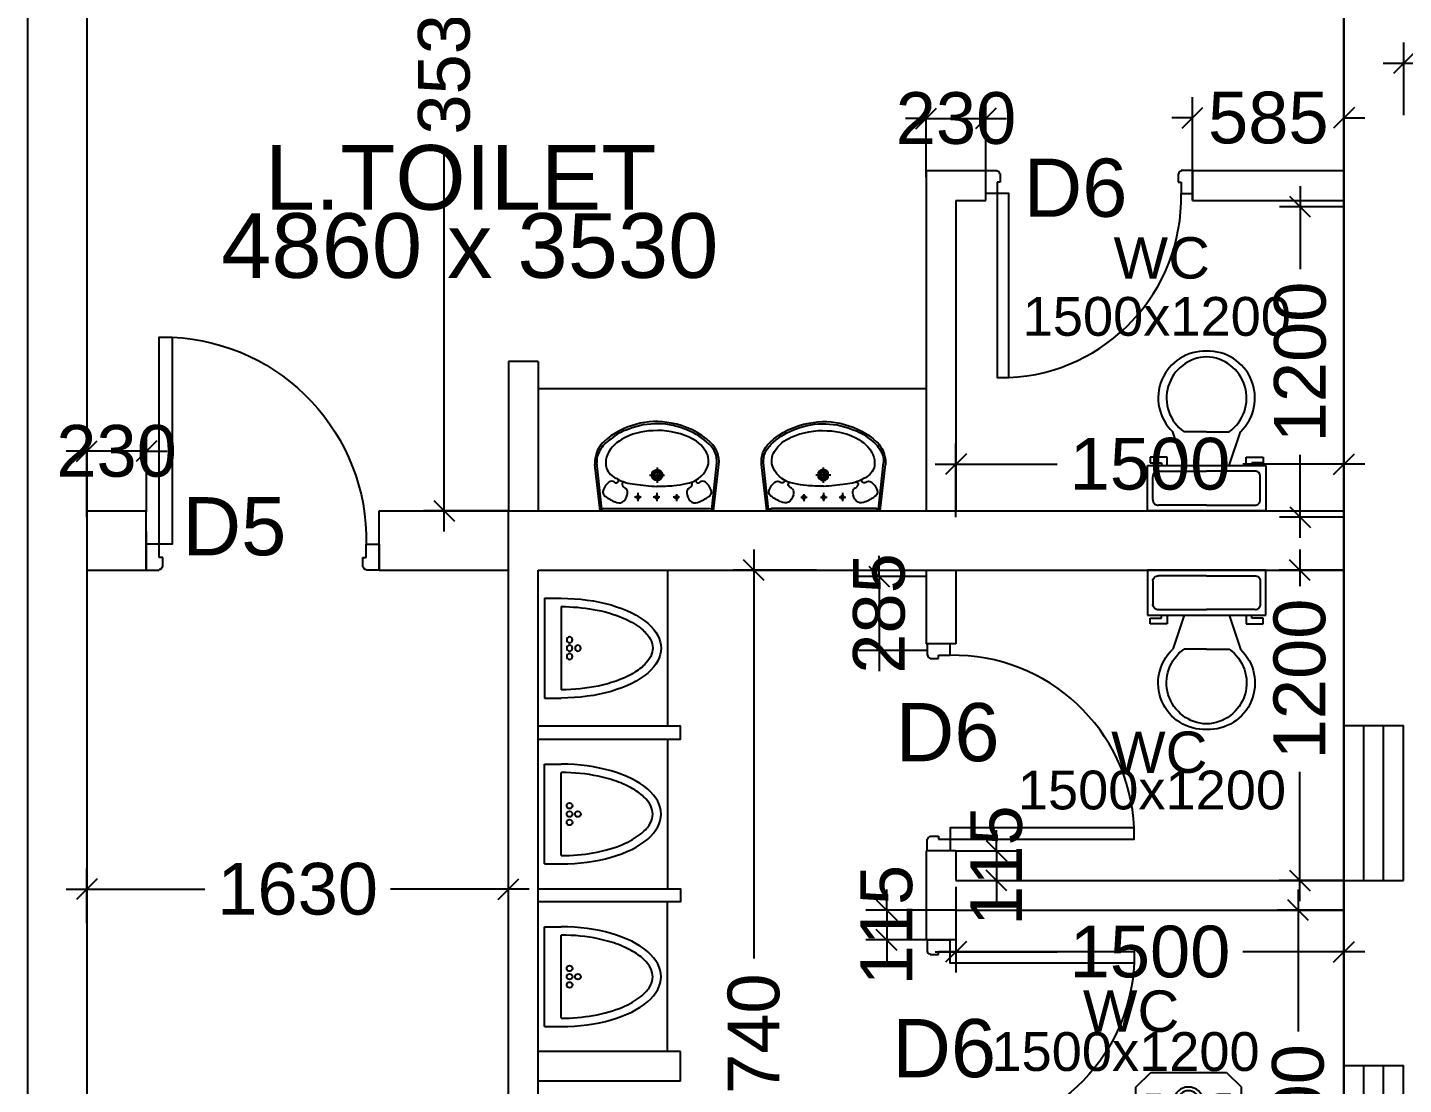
# Model space of a CAD drawing. Extents: x 7897917 to 8423973, y -6487334 to -6173396.
# Drawn here: x 8028444 to 8033764, y -6384454 to -6380366 of the extents above; entities that cross this region are included whole.
import ezdxf
from ezdxf.enums import TextEntityAlignment as Align

# ---------------------------------------------------------------- set-up
doc = ezdxf.new("R2010")
doc.units = 0
doc.header["$LTSCALE"] = 600
doc.header["$MEASUREMENT"] = 0
doc.header["$PDMODE"] = 35
doc.linetypes.add('DASHED', pattern=[0.75, 0.5, -0.25])
doc.linetypes.add('HIDDEN', pattern=[0.375, 0.25, -0.125])
doc.layers.get('0').update_dxf_attribs({"linetype": 'CONTINUOUS'})
doc.layers.get('Defpoints').update_dxf_attribs({"linetype": 'CONTINUOUS'})
for name, color, linetype in [('DOOR', 32, 'CONTINUOUS'), ('joinery', 7, 'CONTINUOUS'), ('Room Dim', 1, 'CONTINUOUS'), ('T Wall', 8, 'CONTINUOUS'), ('TEXT', 6, 'CONTINUOUS'), ('Toi-Euip', 8, 'CONTINUOUS'), ('toi-fix', 46, 'CONTINUOUS'), ('Walls', 7, 'CONTINUOUS'), ('WIN', 151, 'CONTINUOUS'), ('Working Dim', 5, 'CONTINUOUS')]:
    doc.layers.add(name, color=color, linetype=linetype)
doc.styles.add('ari', font='arial.ttf')
doc.styles.add('ARIAL', font='arial.ttf')
doc.dimstyles.new('int. dim', dxfattribs={"dimtxt": 450, "dimasz": 80, "dimexe": 80, "dimexo": 0, "dimgap": 70, "dimtad": 0, "dimdec": 0, "dimzin": 12, "dimdsep": 46, "dimtxsty": 'ari', "dimblk": 'OBLIQUE', "dimcen": 2, "dimdle": 80, "dimclrd": 256, "dimclre": 256, "dimclrt": 6, "dimadec": 0, "dimazin": 0, "dimtfac": 1, "dimtdec": 0, "dimtix": 1, "dimtmove": 2, "dimatfit": 3, "dimfxl": 1, "dimtolj": 1, "dimtzin": 0, "dimlwd": -1, "dimlwe": -1, "dimarcsym": 0})

# ---------------------------------------------------------------- blocks, each defined once
blk = doc.blocks.new('_Oblique')
at = {"color": 0, "linetype": 'ByBlock', "lineweight": -2}
blk.add_line((-0.5, -0.5), (0.5, 0.5), dxfattribs=at)
blk = doc.blocks.new('*D920')
at = {"layer": 'Defpoints', "color": 0, "transparency": 16777216}
for p in [(8033764.8, -6380503.7), (8033764.8, -6380705, 14.8), (8035764.4, -6380705, 1)]:
    blk.add_point(p, dxfattribs=at)
at = {"layer": 'Working Dim', "transparency": 16777216}
for p, q in [((8033764.8, -6380705), (8033764.8, -6380423.7)), ((8035764.4, -6380705), (8035764.4, -6380423.7)), ((8033684.8, -6380503.7), (8034394.6, -6380503.7)), ((8035844.4, -6380503.7), (8035134.6, -6380503.7))]:
    blk.add_line(p, q, dxfattribs=at)
at = {"layer": 'Working Dim', "transparency": 16777216, "xscale": 80, "yscale": 80, "zscale": 80, "rotation": 180}
blk.add_blockref('_Oblique', (8033764.8, -6380503.7), dxfattribs=at)
at = {"layer": 'Working Dim', "transparency": 16777216, "xscale": 80, "yscale": 80, "zscale": 80}
blk.add_blockref('_Oblique', (8035764.4, -6380503.7), dxfattribs=at)
at = {"layer": 'Working Dim', "color": 6, "transparency": 16777216, "insert": (8034764.6, -6380503.7), "char_height": 200, "attachment_point": 5, "style": 'ari'}
blk.add_mtext('\\A1;2000', dxfattribs=at)
blk = doc.blocks.new('Z$W@#1841')
at = {"layer": 'DOOR'}
for p, q in [((-267.6, -167.4), (-317.3, -167.4)), ((-317.3, -167.4), (-317.3, -267.4)), ((-267.6, -217.9), (-267.6, -167.4)), ((533, -217.9), (533, -167.4)), ((533, -167.4), (582.7, -167.4)), ((582.7, -167.4), (582.7, -267.4)), ((-254.1, -217.9), (-267.6, -217.9)), ((-267.6, -267.4), (-267.6, -265.2)), ((-254.1, -253.9), (-256.3, -253.9)), ((-254.1, -253.9), (-254.1, -217.9)), ((519.5, -253.9), (519.5, -217.9)), ((519.5, -217.9), (533, -217.9)), ((519.5, -253.9), (521.7, -253.9)), ((533, -267.4), (533, -265.2)), ((-317.3, -267.4), (-267.6, -267.4)), ((582.7, -267.4), (533, -267.4))]:
    blk.add_line(p, q, dxfattribs=at)
blk.add_lwpolyline([(482.5, 633.2), (482.5, -167.4), (533, -167.4), (533, 633.2)], close=True, dxfattribs=at)
at = {"layer": 'DOOR', "color": 145}
blk.add_arc((518.4, -152.1), 786.1, 92.6177, 181.1129, dxfattribs=at)
at = {"layer": 'DOOR'}
for centre, start, end in [((-267.6, -253.9), 270, 0), ((533, -253.9), 180, 270)]:
    blk.add_arc(centre, 11.2, start, end, dxfattribs=at)
blk = doc.blocks.new('URI')
at = {"layer": 'toi-fix', "color": 8}
for p, q in [((0, 0), (0, 75)), ((412.5, 75), (37.5, 75)), ((450, 0), (450, 75)), ((450, 0), (0, 0))]:
    blk.add_line(p, q, dxfattribs=at)
for centre in [(187.5, 112.5), (225, 150), (225, 112.5), (262.5, 112.5)]:
    blk.add_circle(centre, 13, dxfattribs=at)
blk.add_ellipse((225, 75), major_axis=(0, -450), ratio=0.5, start_param=1.570796, end_param=4.712389, dxfattribs=at)
blk.add_open_spline([(412.5, 75), (412.5, 124.2), (408.2, 173.3), (391.4, 268.1), (378.3, 313.3), (348.4, 383.5), (332.7, 410.7), (302.5, 449), (288.3, 462.2), (261, 480.2), (247.9, 485), (222.9, 488.5), (210.7, 487.2), (184.7, 477.8), (170.9, 469.5), (143, 444.1), (129.1, 427.1), (103, 385.3), (91, 360.6), (70, 305.1), (61.2, 274.4), (43.3, 189.6), (37.5, 132.5), (37.5, 75.3), (37.5, 75.1), (37.5, 75)], degree=3, knots=[1.570797, 1.570797, 1.570797, 1.570797, 1.912721, 1.912721, 2.274933, 2.274933, 2.575852, 2.575852, 2.824182, 2.824182, 3.072511, 3.072511, 3.320841, 3.320841, 3.569171, 3.569171, 3.817501, 3.817501, 4.06583, 4.06583, 4.31416, 4.31416, 4.71135, 4.71135, 4.712389, 4.712389, 4.712389, 4.712389], dxfattribs=at)
blk = doc.blocks.new('A$C4D064DB7')
at = {"layer": 'Toi-Euip', "color": 8}
for p, q in [((-219.3, -1), (-239.3, 178)), ((-212.3, 5.4), (-232.3, 184.5)), ((0.9, 167), (0.9, 107.5)), ((212.2, 4.9), (232.3, 184.5)), ((219.2, -1), (239.3, 178)), ((-28.5, 137.9), (30, 137.9)), ((-73.1, 68.7), (-73.1, 37.2)), ((-0.6, 68.7), (-0.6, 37.2)), ((76.2, 63.6), (76.2, 37.2)), ((-204.6, 8.3), (200.4, 8.3)), ((-61.3, 51.7), (-86.8, 51.7)), ((11.1, 51.7), (-14.3, 51.7)), ((87.9, 51.7), (62.5, 51.7)), ((-219.3, -1), (219.2, -1))]:
    blk.add_line(p, q, dxfattribs=at)
for centre, radius in [((0.9, 137.9), 20.9), ((0.9, 137.9), 15), ((0.9, 137.9), 10.5), ((-73.1, 51.7), 6.23), ((-0.6, 51.7), 6.23), ((76.2, 51.7), 6.23)]:
    blk.add_circle(centre, radius, dxfattribs=at)
for centre, radius, start, end in [((-15, 63.3), 278.1, 103.6801, 133.1199), ((0.4, 42.8), 293.4, 66.1951, 111.8497), ((-3.7, 79.1), 265.8, 77.1391, 106.8516), ((11, 56.9), 284.8, 46.3845, 81.023), ((-135.9, 190.3), 102.7, 132.34, 168.5521), ((-115.7, 175.3), 119.3, 121.8415, 151.2146), ((-79.5, 166.9), 122.1, 117.7975, 160.6946), ((-52.1, 129.5), 194.1, 106.9894, 130.6854), ((-12.7, 69.4), 239.9, 90.5187, 121.0564), ((4.5, 21.6), 288.4, 65.4107, 93.8454), ((17.4, 64.4), 266.9, 46.2173, 67.6674), ((74.5, 158), 135.4, 31.8603, 68.3132), ((-156.9, 191.3), 75.7, 146.7911, 185.1402), ((131.4, 192.6), 68.8, 336.7779, 32.4081), ((140.9, 188.9), 91.5, 357.2238, 48.0895), ((143.8, 190.8), 96.4, 352.3942, 48.6169), ((-159.3, 187.8), 80.7, 163.2392, 186.9959), ((-105.8, 184.4), 91.8, 165.5854, 192.6546), ((-124.3, 195.5), 77.6, 203.693, 246.3813), ((98.1, 210.4), 106.4, 278.0202, 335.0221), ((-154.2, 64.6), 55.1, 124.9669, 161.6496), ((-174.7, 96.4), 17.3, 50.4642, 129.5358), ((-157.9, 115.7), 8.33, 226.0403, 306.1074), ((-73.6, 263.8), 161.7, 239.5902, 265.9719), ((-156.5, 116.7), 8.45, 294.5104, 30.3287), ((-126.4, 102.5), 8.28, 83.1526, 217.3039), ((129.6, 102.2), 7.16, 318.2984, 78.6803), ((157.9, 115.9), 7.49, 165.1523, 247.9307), ((159.9, 115.7), 8.33, 233.8926, 313.9597), ((176.7, 96.4), 17.3, 50.4642, 129.5358), ((156.2, 64.6), 55.1, 18.3504, 55.0331), ((-188.7, 72.6), 20.1, 152.4908, 243.191), ((-120.2, 149.2), 122.2, 230.5982, 250.4136), ((-161, 71.5), 47.7, 305.0585, 347.193), ((-110.1, 109.7), 26, 208.2715, 253.614), ((-144.2, 69.4), 30.9, 343.9654, 29.9209), ((33.5, 869.5), 776.1, 261.2228, 267.52), ((-3.1, 803.8), 709.6, 270.2431, 275.5482), ((44.3, 384), 287.3, 274.2321, 283.8267), ((146.2, 69.4), 30.9, 150.0791, 196.0346), ((163, 71.5), 47.7, 192.807, 234.9415), ((112.1, 109.7), 26, 286.386, 331.7285), ((122.2, 149.2), 122.2, 289.5864, 309.4018), ((190.7, 72.6), 20.1, 296.809, 27.5092), ((-200, -15.1), 23.9, 101.1451, 143.7785), ((-145.6, 63.1), 33, 241.9192, 291.3561), ((147.6, 63.1), 33, 248.6439, 298.0808), ((199.8, -16.6), 24.9, 38.7487, 88.5796)]:
    blk.add_arc(centre, radius, start, end, dxfattribs=at)
blk = doc.blocks.new('A$C70ED7303')
at = {"layer": 'toi-fix', "color": 8}
for p, q in [((0, 0), (229, 0)), ((229, 0), (229, -174.4)), ((-229, 0), (0, 0)), ((-229, -174.4), (-229, 0)), ((-207.2, -43.6), (-207.2, -130.8)), ((0, -21.8), (-185.4, -21.8)), ((0, -21.8), (185.4, -21.8)), ((207.2, -43.6), (207.2, -130.8)), ((-185.4, -152.6), (0, -152.6)), ((185.4, -152.6), (0, -152.6)), ((229, -174.4), (-229, -174.4)), ((-218.1, -207.2), (-218.1, -185.4)), ((-218.1, -185.4), (-174.4, -185.4)), ((-152.6, -207.2), (-218.1, -207.2)), ((-174.4, -185.4), (-174.4, -174.4)), ((-152.6, -174.4), (-152.6, -207.2)), ((-87.2, -174.4), (-130.8, -305.3)), ((87.2, -174.4), (130.8, -305.3)), ((152.6, -174.4), (152.6, -207.2)), ((152.6, -207.2), (218.1, -207.2)), ((174.4, -185.4), (174.4, -174.4)), ((218.1, -185.4), (174.4, -185.4)), ((218.1, -207.2), (218.1, -185.4)), ((0, -305.3), (-87.2, -305.3)), ((0, -305.3), (87.2, -305.3))]:
    blk.add_line(p, q, dxfattribs=at)
for centre, major_axis, start_param, end_param in [((-188.1, -40.9), (13.6, -13.6), 2.214297, 4.068888), ((188.1, -40.9), (13.6, -13.6), 0.643501, 2.498091), ((-188.1, -133.6), (-13.6, -13.6), 5.35589, 7.21048), ((188.1, -133.6), (-13.6, -13.6), 0.643501, 2.498091), ((-6.6, -436.2), (-127.6, -127.6), 4.686239, 7.105146), ((4.7, -435.5), (-112.7, -112.7), 4.541602, 7.039318), ((6.6, -436.2), (55.8, -171.6), -0.351019, 2.067888), ((-4.7, -435.5), (-112.7, -112.7), 0.814663, 3.31238)]:
    blk.add_ellipse(centre, major_axis=major_axis, ratio=1, start_param=start_param, end_param=end_param, dxfattribs=at)
blk = doc.blocks.new('A$C37B60793')
at = {"layer": 'toi-fix', "color": 8}
for p, q in [((0, 303.1), (127, 303.1)), ((0, -306.5), (0, 303.1)), ((146, -287.4), (146, 284.1)), ((171.2, 195), (247.4, 271.2)), ((247.4, 271.2), (685.9, 271.2)), ((358.5, 218.7), (358.5, 139.2)), ((369.5, 218.7), (358.5, 218.7)), ((362.3, 226.9), (630.5, 226.9)), ((369.5, 139.2), (369.5, 218.7)), ((382.7, 218.7), (382.7, 139.2)), ((393.7, 218.7), (382.7, 218.7)), ((393.7, 139.2), (393.7, 218.7)), ((406.9, 218.7), (406.9, 139.2)), ((417.9, 218.7), (406.9, 218.7)), ((417.9, 139.2), (417.9, 218.7)), ((431, 218.7), (431, 139.2)), ((442.1, 218.7), (431, 218.7)), ((442.1, 139.2), (442.1, 218.7)), ((455.2, 218.7), (455.2, 139.2)), ((466.3, 218.7), (455.2, 218.7)), ((466.3, 139.2), (466.3, 218.7)), ((479.4, 218.7), (479.4, 139.2)), ((490.5, 218.7), (479.4, 218.7)), ((490.5, 139.2), (490.5, 218.7)), ((503.6, 218.7), (503.6, 139.2)), ((514.6, 218.7), (503.6, 218.7)), ((514.6, 139.2), (514.6, 218.7)), ((527.8, 218.7), (527.8, 139.2)), ((538.8, 218.7), (527.8, 218.7)), ((538.8, 139.2), (538.8, 218.7)), ((552, 218.7), (552, 139.2)), ((563, 218.7), (552, 218.7)), ((563, 139.2), (563, 218.7)), ((576.2, 218.7), (576.2, 139.2)), ((587.2, 218.7), (576.2, 218.7)), ((587.2, 139.2), (587.2, 218.7)), ((600.4, 218.7), (600.4, 139.2)), ((611.4, 218.7), (600.4, 218.7)), ((611.4, 139.2), (611.4, 218.7)), ((624.5, 218.7), (624.5, 139.2)), ((635.6, 218.7), (624.5, 218.7)), ((635.6, 139.2), (635.6, 218.7)), ((762.1, 195), (685.9, 271.2)), ((171.2, -195.4), (171.2, 195)), ((343.3, 148.1), (343.3, 207.9)), ((649.5, 207.9), (649.5, 148.1)), ((762.1, -195.4), (762.1, 195)), ((358.5, 139.2), (369.5, 139.2)), ((630.5, 129.1), (362.3, 129.1)), ((382.7, 139.2), (393.7, 139.2)), ((406.9, 139.2), (417.9, 139.2)), ((431, 139.2), (442.1, 139.2)), ((455.2, 139.2), (466.3, 139.2)), ((479.4, 139.2), (490.5, 139.2)), ((503.6, 139.2), (514.6, 139.2)), ((527.8, 139.2), (538.8, 139.2)), ((552, 139.2), (563, 139.2)), ((576.2, 139.2), (587.2, 139.2)), ((600.4, 139.2), (611.4, 139.2)), ((624.5, 139.2), (635.6, 139.2)), ((630.5, -132.4), (362.3, -132.4)), ((117.8, -205), (100.3, -205)), ((100.3, -205), (100.3, -270.7)), ((117.8, -270.7), (117.8, -205)), ((171.2, -195.4), (247.4, -271.6)), ((343.3, -151.5), (343.3, -211.2)), ((358.5, -222), (358.5, -142.6)), ((358.5, -142.6), (369.5, -142.6)), ((369.5, -142.6), (369.5, -222)), ((382.7, -222), (382.7, -142.6)), ((382.7, -142.6), (393.7, -142.6)), ((393.7, -142.6), (393.7, -222)), ((406.9, -222), (406.9, -142.6)), ((406.9, -142.6), (417.9, -142.6)), ((417.9, -142.6), (417.9, -222)), ((431, -222), (431, -142.6)), ((431, -142.6), (442.1, -142.6)), ((442.1, -142.6), (442.1, -222)), ((455.2, -222), (455.2, -142.6)), ((455.2, -142.6), (466.3, -142.6)), ((466.3, -142.6), (466.3, -222)), ((479.4, -222), (479.4, -142.6)), ((479.4, -142.6), (490.5, -142.6)), ((490.5, -142.6), (490.5, -222)), ((503.6, -222), (503.6, -142.6)), ((503.6, -142.6), (514.6, -142.6)), ((514.6, -142.6), (514.6, -222)), ((527.8, -222), (527.8, -142.6)), ((527.8, -142.6), (538.8, -142.6)), ((538.8, -142.6), (538.8, -222)), ((552, -222), (552, -142.6)), ((552, -142.6), (563, -142.6)), ((563, -142.6), (563, -222)), ((576.2, -222), (576.2, -142.6)), ((576.2, -142.6), (587.2, -142.6)), ((587.2, -142.6), (587.2, -222)), ((600.4, -222), (600.4, -142.6)), ((600.4, -142.6), (611.4, -142.6)), ((611.4, -142.6), (611.4, -222)), ((624.5, -222), (624.5, -142.6)), ((624.5, -142.6), (635.6, -142.6)), ((635.6, -142.6), (635.6, -222)), ((649.5, -211.2), (649.5, -151.5)), ((685.9, -271.6), (762.1, -195.4)), ((100.3, -270.7), (117.8, -270.7)), ((153.7, -221.4), (147.5, -221.4)), ((147.5, -221.4), (147.5, -276.8)), ((147.5, -276.8), (153.7, -276.8)), ((153.7, -276.8), (153.7, -221.4)), ((247.4, -271.6), (685.9, -271.6)), ((369.5, -222), (358.5, -222)), ((362.3, -230.3), (630.5, -230.3)), ((393.7, -222), (382.7, -222)), ((417.9, -222), (406.9, -222)), ((442.1, -222), (431, -222)), ((466.3, -222), (455.2, -222)), ((490.5, -222), (479.4, -222)), ((514.6, -222), (503.6, -222)), ((538.8, -222), (527.8, -222)), ((563, -222), (552, -222)), ((587.2, -222), (576.2, -222)), ((611.4, -222), (600.4, -222)), ((635.6, -222), (624.5, -222)), ((0, -306.5), (127, -306.5))]:
    blk.add_line(p, q, dxfattribs=at)
at = {"layer": 'toi-fix', "color": 8, "linetype": 'HIDDEN', "ltscale": 0.1}
for p, q in [((219.3, 19), (111.7, 19)), ((219.3, -22.3), (111.7, -22.3))]:
    blk.add_line(p, q, dxfattribs=at)
at = {"layer": 'toi-fix', "color": 8, "extrusion": (0, 0, -1)}
for centre, major_axis, start_param, end_param in [((127, 284.1), (-13.5, -13.5), 2.356194, 3.926991), ((362.3, 207.9), (13.5, -13.5), 2.356194, 3.926991), ((630.5, 207.9), (-13.5, -13.5), 2.356194, 3.926991), ((362.3, 148.1), (-13.5, -13.5), -0.785398, 0.785398), ((630.5, 148.1), (-13.5, -13.5), 3.926991, 5.497787), ((316.3, -1.7), (0, -122.2), -0.449608, 3.591264), ((316.3, -1.7), (0, -103.2), -0.449671, 3.591202), ((554, 536.4), (-29.4, -484.3), -0.19615, 0.346746), ((554, 536.4), (-11.6, -466), -0.160496, 0.3824), ((611.1, -1.7), (-54, -54), 2.434309, 5.419673), ((251.3, -1.7), (-26.9, -26.9), 0.785398, 7.068583), ((251.3, -1.7), (-22.5, -22.5), 0.785398, 7.068583), ((611.1, -1.7), (40.6, -40.6), 4.005105, 6.990469), ((554, -539.7), (29.4, -484.3), 2.794864, 3.33776), ((554, -539.7), (11.6, -466), 2.7592, 3.302095), ((362.3, -151.5), (13.5, -13.5), 2.356194, 3.926991), ((630.5, -151.5), (13.5, -13.5), 3.926991, 5.497787), ((362.3, -211.2), (-13.5, -13.5), -0.785398, 0.785398), ((630.5, -211.2), (13.5, -13.5), 5.497787, 7.068583), ((127, -287.4), (13.5, -13.5), 5.497787, 7.068583)]:
    blk.add_ellipse(centre, major_axis=major_axis, ratio=1, start_param=start_param, end_param=end_param, dxfattribs=at)
at = {"layer": 'toi-fix', "color": 8, "linetype": 'HIDDEN', "ltscale": 0.1, "extrusion": (0, 0, -1)}
for major_axis, start_param, end_param in [((26.9, -26.9), 2.356194490188911, 8.639379797368496), ((22.5, -22.5), 2.356194490188169, 8.639379797367756)]:
    blk.add_ellipse((79.7, -1.7), major_axis=major_axis, ratio=1, start_param=start_param, end_param=end_param, dxfattribs=at)
blk = doc.blocks.new('*D2470')
at = {"layer": 'Defpoints', "color": 0, "transparency": 16777216}
for p in [(8031252.1, -6382464.8), (8031494, -6382464.8, 8.2), (8031494, -6386204.8, 5.1)]:
    blk.add_point(p, dxfattribs=at)
at = {"layer": 'Working Dim', "transparency": 16777216}
for p, q in [((8031252.1, -6382384.8), (8031252.1, -6383966.5)), ((8031494, -6382464.8), (8031172.1, -6382464.8)), ((8031252.1, -6386284.8), (8031252.1, -6384703)), ((8031494, -6386204.8), (8031172.1, -6386204.8))]:
    blk.add_line(p, q, dxfattribs=at)
at = {"layer": 'Working Dim', "transparency": 16777216, "xscale": 80, "yscale": 80, "zscale": 80}
for p, rotation in [((8031252.1, -6382464.8), 90), ((8031252.1, -6386204.8), 270)]:
    blk.add_blockref('_Oblique', p, dxfattribs=dict(at, rotation=rotation))
at = {"layer": 'Working Dim', "color": 6, "transparency": 16777216, "insert": (8031252.1, -6384334.8), "char_height": 200, "attachment_point": 5, "rotation": 90, "style": 'ari'}
blk.add_mtext('\\A1;3740', dxfattribs=at)
blk = doc.blocks.new('*D2471')
at = {"layer": 'Defpoints', "color": 0, "transparency": 16777216}
for p in [(8032033.8, -6383689.8, 4.8), (8033533.8, -6383689.8, 4.8), (8032033.8, -6383940.8)]:
    blk.add_point(p, dxfattribs=at)
at = {"layer": 'Working Dim', "transparency": 16777216}
for p, q in [((8032033.8, -6383689.8), (8032033.8, -6384020.8)), ((8033533.8, -6383689.8), (8033533.8, -6384020.8)), ((8031953.8, -6383940.8), (8032424.9, -6383940.8)), ((8033613.8, -6383940.8), (8033142.7, -6383940.8))]:
    blk.add_line(p, q, dxfattribs=at)
at = {"layer": 'Working Dim', "transparency": 16777216, "xscale": 80, "yscale": 80, "zscale": 80, "rotation": 180}
blk.add_blockref('_Oblique', (8032033.8, -6383940.8), dxfattribs=at)
at = {"layer": 'Working Dim', "transparency": 16777216, "xscale": 80, "yscale": 80, "zscale": 80}
blk.add_blockref('_Oblique', (8033533.8, -6383940.8), dxfattribs=at)
at = {"layer": 'Working Dim', "color": 6, "transparency": 16777216, "insert": (8032783.8, -6383940.8), "char_height": 200, "attachment_point": 5, "style": 'ari'}
blk.add_mtext('\\A1;1500', dxfattribs=at)
blk = doc.blocks.new('*D2472')
at = {"layer": 'Defpoints', "color": 0, "transparency": 16777216}
for p in [(8033362.6, -6382465), (8033533.7, -6382465, 5.1), (8033533.7, -6383664.8)]:
    blk.add_point(p, dxfattribs=at)
at = {"layer": 'Working Dim', "transparency": 16777216}
for p, q in [((8033362.6, -6382385), (8033362.6, -6382526.6)), ((8033533.7, -6382465), (8033282.6, -6382465)), ((8033362.6, -6383744.8), (8033362.6, -6383244.3)), ((8033533.7, -6383664.8), (8033282.6, -6383664.8))]:
    blk.add_line(p, q, dxfattribs=at)
at = {"layer": 'Working Dim', "transparency": 16777216, "xscale": 80, "yscale": 80, "zscale": 80}
for p, rotation in [((8033362.6, -6382465), 90), ((8033362.6, -6383664.8), 270)]:
    blk.add_blockref('_Oblique', p, dxfattribs=dict(at, rotation=rotation))
at = {"layer": 'Working Dim', "color": 6, "transparency": 16777216, "insert": (8033362.6, -6382885.5), "char_height": 200, "attachment_point": 5, "rotation": 90, "style": 'ari'}
blk.add_mtext('\\A1;1200', dxfattribs=at)
blk = doc.blocks.new('*D2473')
at = {"layer": 'Defpoints', "color": 0, "transparency": 16777216}
for p in [(8033533.8, -6383779.7, 4.8), (8033356.7, -6384979.7), (8033533.8, -6384979.7)]:
    blk.add_point(p, dxfattribs=at)
at = {"layer": 'Working Dim', "transparency": 16777216}
for p, q in [((8033356.7, -6383699.7), (8033356.7, -6384249.2)), ((8033533.8, -6383779.7), (8033276.7, -6383779.7)), ((8033533.8, -6384979.7), (8033276.7, -6384979.7)), ((8033356.7, -6385059.7), (8033356.7, -6384967))]:
    blk.add_line(p, q, dxfattribs=at)
at = {"layer": 'Working Dim', "transparency": 16777216, "xscale": 80, "yscale": 80, "zscale": 80}
for p, rotation in [((8033356.7, -6383779.7), 90), ((8033356.7, -6384979.7), 270)]:
    blk.add_blockref('_Oblique', p, dxfattribs=dict(at, rotation=rotation))
at = {"layer": 'Working Dim', "color": 6, "transparency": 16777216, "insert": (8033356.7, -6384608.1), "char_height": 200, "attachment_point": 5, "rotation": 90, "style": 'ari'}
blk.add_mtext('\\A1;1200', dxfattribs=at)
blk = doc.blocks.new('*D2474')
at = {"layer": 'Defpoints', "color": 0, "transparency": 16777216}
for p in [(8032033.7, -6383549.8, 4.8), (8032033.7, -6383664.8), (8032190.2, -6383664.8)]:
    blk.add_point(p, dxfattribs=at)
at = {"layer": 'Working Dim', "transparency": 16777216}
for p, q in [((8032190.2, -6383549.8), (8032190.2, -6383469.8)), ((8032033.7, -6383549.8), (8032270.2, -6383549.8)), ((8032190.2, -6383549.8), (8032190.2, -6383664.8)), ((8032033.7, -6383664.8), (8032270.2, -6383664.8)), ((8032190.2, -6383664.8), (8032190.2, -6383744.8))]:
    blk.add_line(p, q, dxfattribs=at)
at = {"layer": 'Working Dim', "transparency": 16777216, "xscale": 80, "yscale": 80, "zscale": 80}
for p, rotation in [((8032190.2, -6383549.8), 270), ((8032190.2, -6383664.8), 90)]:
    blk.add_blockref('_Oblique', p, dxfattribs=dict(at, rotation=rotation))
at = {"layer": 'Working Dim', "color": 6, "transparency": 16777216, "insert": (8032190.2, -6383607.3), "char_height": 200, "attachment_point": 5, "rotation": 90, "style": 'ari'}
blk.add_mtext('\\A1;115', dxfattribs=at)
blk = doc.blocks.new('*D2475')
at = {"layer": 'Defpoints', "color": 0, "transparency": 16777216}
for p in [(8032033.8, -6383779.8), (8031765.8, -6383894.8), (8032033.8, -6383894.8, 4.8)]:
    blk.add_point(p, dxfattribs=at)
at = {"layer": 'Working Dim', "transparency": 16777216}
for p, q in [((8031765.8, -6383779.8), (8031765.8, -6383699.8)), ((8032033.8, -6383779.8), (8031685.8, -6383779.8)), ((8031765.8, -6383779.8), (8031765.8, -6383894.8)), ((8032033.8, -6383894.8), (8031685.8, -6383894.8)), ((8031765.8, -6383894.8), (8031765.8, -6383974.8))]:
    blk.add_line(p, q, dxfattribs=at)
at = {"layer": 'Working Dim', "transparency": 16777216, "xscale": 80, "yscale": 80, "zscale": 80}
for p, rotation in [((8031765.8, -6383779.8), 270), ((8031765.8, -6383894.8), 90)]:
    blk.add_blockref('_Oblique', p, dxfattribs=dict(at, rotation=rotation))
at = {"layer": 'Working Dim', "color": 6, "transparency": 16777216, "insert": (8031765.8, -6383837.3), "char_height": 200, "attachment_point": 5, "rotation": 90, "style": 'ari'}
blk.add_mtext('\\A1;115', dxfattribs=at)
blk = doc.blocks.new('*D2476')
at = {"layer": 'Defpoints', "color": 0, "transparency": 16777216}
for p in [(8032033.8, -6382054.5), (8032033.8, -6382259.7, 4.8), (8033533.8, -6382259.7, 5.1)]:
    blk.add_point(p, dxfattribs=at)
at = {"layer": 'Working Dim', "transparency": 16777216}
for p, q in [((8032033.8, -6382259.7), (8032033.8, -6381974.5)), ((8033533.8, -6382259.7), (8033533.8, -6381974.5)), ((8031953.8, -6382054.5), (8032424.9, -6382054.5)), ((8033613.8, -6382054.5), (8033142.7, -6382054.5))]:
    blk.add_line(p, q, dxfattribs=at)
at = {"layer": 'Working Dim', "transparency": 16777216, "xscale": 80, "yscale": 80, "zscale": 80, "rotation": 180}
blk.add_blockref('_Oblique', (8032033.8, -6382054.5), dxfattribs=at)
at = {"layer": 'Working Dim', "transparency": 16777216, "xscale": 80, "yscale": 80, "zscale": 80}
blk.add_blockref('_Oblique', (8033533.8, -6382054.5), dxfattribs=at)
at = {"layer": 'Working Dim', "color": 6, "transparency": 16777216, "insert": (8032783.8, -6382054.5), "char_height": 200, "attachment_point": 5, "style": 'ari'}
blk.add_mtext('\\A1;1500', dxfattribs=at)
blk = doc.blocks.new('*D2477')
at = {"layer": 'Defpoints', "color": 0, "transparency": 16777216}
for p in [(8033364.6, -6381059.8), (8033533.8, -6381059.8, 4.8), (8033533.8, -6382259.7, 5.1)]:
    blk.add_point(p, dxfattribs=at)
at = {"layer": 'Working Dim', "transparency": 16777216}
for p, q in [((8033364.6, -6380979.8), (8033364.6, -6381300.9)), ((8033533.8, -6381059.8), (8033284.6, -6381059.8)), ((8033364.6, -6382339.7), (8033364.6, -6382018.6)), ((8033533.8, -6382259.7), (8033284.6, -6382259.7))]:
    blk.add_line(p, q, dxfattribs=at)
at = {"layer": 'Working Dim', "transparency": 16777216, "xscale": 80, "yscale": 80, "zscale": 80}
for p, rotation in [((8033364.6, -6381059.8), 90), ((8033364.6, -6382259.7), 270)]:
    blk.add_blockref('_Oblique', p, dxfattribs=dict(at, rotation=rotation))
at = {"layer": 'Working Dim', "color": 6, "transparency": 16777216, "insert": (8033364.6, -6381659.7), "char_height": 200, "attachment_point": 5, "rotation": 90, "style": 'ari'}
blk.add_mtext('\\A1;1200', dxfattribs=at)
blk = doc.blocks.new('*D2481')
at = {"layer": 'Defpoints', "color": 0, "transparency": 16777216}
for p in [(8030055.2, -6378704.8), (8030188.6, -6378704.8, 5.1), (8030303.8, -6382234.8)]:
    blk.add_point(p, dxfattribs=at)
at = {"layer": 'Working Dim', "transparency": 16777216}
for p, q in [((8030055.2, -6378624.8), (8030055.2, -6380101.5)), ((8030188.6, -6378704.8), (8029975.2, -6378704.8)), ((8030055.2, -6382314.8), (8030055.2, -6380838)), ((8030303.8, -6382234.8), (8029975.2, -6382234.8))]:
    blk.add_line(p, q, dxfattribs=at)
at = {"layer": 'Working Dim', "transparency": 16777216, "xscale": 80, "yscale": 80, "zscale": 80}
for p, rotation in [((8030055.2, -6378704.8), 90), ((8030055.2, -6382234.8), 270)]:
    blk.add_blockref('_Oblique', p, dxfattribs=dict(at, rotation=rotation))
at = {"layer": 'Working Dim', "color": 6, "transparency": 16777216, "insert": (8030055.2, -6380469.8), "char_height": 200, "attachment_point": 5, "rotation": 90, "style": 'ari'}
blk.add_mtext('\\A1;3530', dxfattribs=at)
blk = doc.blocks.new('*D2482')
at = {"layer": 'Defpoints', "color": 0, "transparency": 16777216}
for p in [(8028673.5, -6382004.7), (8028673.5, -6382259.7, 5.1), (8028903.7, -6382234.8, 8.2)]:
    blk.add_point(p, dxfattribs=at)
at = {"layer": 'Working Dim', "transparency": 16777216}
for p, q in [((8028673.5, -6382259.7), (8028673.5, -6381924.7)), ((8028903.7, -6382234.8), (8028903.7, -6381924.7)), ((8028673.5, -6382004.7), (8028593.5, -6382004.7)), ((8028903.7, -6382004.7), (8028673.5, -6382004.7)), ((8028903.7, -6382004.7), (8028983.7, -6382004.7))]:
    blk.add_line(p, q, dxfattribs=at)
at = {"layer": 'Working Dim', "transparency": 16777216, "xscale": 80, "yscale": 80, "zscale": 80}
blk.add_blockref('_Oblique', (8028673.5, -6382004.7), dxfattribs=at)
at = {"layer": 'Working Dim', "transparency": 16777216, "xscale": 80, "yscale": 80, "zscale": 80, "rotation": 180}
blk.add_blockref('_Oblique', (8028903.7, -6382004.7), dxfattribs=at)
at = {"layer": 'Working Dim', "color": 6, "transparency": 16777216, "insert": (8028788.6, -6382004.7), "char_height": 200, "attachment_point": 5, "style": 'ari'}
blk.add_mtext('\\A1;230', dxfattribs=at)
blk = doc.blocks.new('*D2484')
at = {"layer": 'Defpoints', "color": 0, "transparency": 16777216}
for p in [(8031918.8, -6382489.7, 4.8), (8031737, -6382774.8), (8031918.8, -6382774.8, 4.8)]:
    blk.add_point(p, dxfattribs=at)
at = {"layer": 'Working Dim', "transparency": 16777216}
for p, q in [((8031737, -6382489.7), (8031737, -6382409.7)), ((8031918.8, -6382489.7), (8031657, -6382489.7)), ((8031737, -6382489.7), (8031737, -6382774.8)), ((8031918.8, -6382774.8), (8031657, -6382774.8)), ((8031737, -6382774.8), (8031737, -6382854.8))]:
    blk.add_line(p, q, dxfattribs=at)
at = {"layer": 'Working Dim', "transparency": 16777216, "xscale": 80, "yscale": 80, "zscale": 80}
for p, rotation in [((8031737, -6382489.7), 270), ((8031737, -6382774.8), 90)]:
    blk.add_blockref('_Oblique', p, dxfattribs=dict(at, rotation=rotation))
at = {"layer": 'Working Dim', "color": 6, "transparency": 16777216, "insert": (8031737, -6382632.2), "char_height": 200, "attachment_point": 5, "rotation": 90, "style": 'ari'}
blk.add_mtext('\\A1;285', dxfattribs=at)
blk = doc.blocks.new('*D2486')
at = {"layer": 'Defpoints', "color": 0, "transparency": 16777216}
for p in [(8032148.8, -6380717.8), (8031918.8, -6380944.8, 4.8), (8032148.8, -6380944.8, 4.8)]:
    blk.add_point(p, dxfattribs=at)
at = {"layer": 'Working Dim', "transparency": 16777216}
for p, q in [((8031918.8, -6380944.8), (8031918.8, -6380637.8)), ((8032148.8, -6380944.8), (8032148.8, -6380637.8)), ((8031918.8, -6380717.8), (8031838.8, -6380717.8)), ((8031918.8, -6380717.8), (8032148.8, -6380717.8)), ((8032148.8, -6380717.8), (8032228.8, -6380717.8))]:
    blk.add_line(p, q, dxfattribs=at)
at = {"layer": 'Working Dim', "transparency": 16777216, "xscale": 80, "yscale": 80, "zscale": 80}
blk.add_blockref('_Oblique', (8031918.8, -6380717.8), dxfattribs=at)
at = {"layer": 'Working Dim', "transparency": 16777216, "xscale": 80, "yscale": 80, "zscale": 80, "rotation": 180}
blk.add_blockref('_Oblique', (8032148.8, -6380717.8), dxfattribs=at)
at = {"layer": 'Working Dim', "color": 6, "transparency": 16777216, "insert": (8032033.8, -6380717.8), "char_height": 200, "attachment_point": 5, "style": 'ari'}
blk.add_mtext('\\A1;230', dxfattribs=at)
blk = doc.blocks.new('*D2487')
at = {"layer": 'Defpoints', "color": 0, "transparency": 16777216}
for p in [(8032948.7, -6380715.9), (8032948.7, -6380944.8, 4.8), (8033533.8, -6380944.8, 4.8)]:
    blk.add_point(p, dxfattribs=at)
at = {"layer": 'Working Dim', "transparency": 16777216}
for p, q in [((8032948.7, -6380944.8), (8032948.7, -6380635.9)), ((8033533.8, -6380944.8), (8033533.8, -6380635.9)), ((8032948.7, -6380715.9), (8032868.7, -6380715.9)), ((8032948.7, -6380715.9), (8032949.6, -6380715.9)), ((8033533.8, -6380715.9), (8033532.9, -6380715.9)), ((8033533.8, -6380715.9), (8033613.8, -6380715.9))]:
    blk.add_line(p, q, dxfattribs=at)
at = {"layer": 'Working Dim', "transparency": 16777216, "xscale": 80, "yscale": 80, "zscale": 80}
blk.add_blockref('_Oblique', (8032948.7, -6380715.9), dxfattribs=at)
at = {"layer": 'Working Dim', "transparency": 16777216, "xscale": 80, "yscale": 80, "zscale": 80, "rotation": 180}
blk.add_blockref('_Oblique', (8033533.8, -6380715.9), dxfattribs=at)
at = {"layer": 'Working Dim', "color": 6, "transparency": 16777216, "insert": (8033241.2, -6380715.9), "char_height": 200, "attachment_point": 5, "style": 'ari'}
blk.add_mtext('\\A1;585', dxfattribs=at)
blk = doc.blocks.new('A$C782D609A')
at = {"layer": 'WIN', "linetype": 'Continuous'}
for p, q in [((-300, 230), (300, 230)), ((-300, 230), (-300, 0)), ((300, 230), (300, 0)), ((-300, 0), (300, 0))]:
    blk.add_line(p, q, dxfattribs=at)
at = {"layer": 'WIN', "linetype": 'DASHED', "ltscale": 300}
for p, q in [((-300, 153.3), (300, 153.3)), ((-300, 76.7), (300, 76.7))]:
    blk.add_line(p, q, dxfattribs=at)
blk = doc.blocks.new('*D2498')
at = {"layer": 'Defpoints', "color": 0, "transparency": 16777216}
for p in [(8030303.6, -6383698), (8028673.6, -6383830.1), (8030303.6, -6383830.1)]:
    blk.add_point(p, dxfattribs=at)
at = {"layer": 'Working Dim', "transparency": 16777216}
for p, q in [((8028673.6, -6383830.1), (8028673.6, -6383618)), ((8030303.6, -6383830.1), (8030303.6, -6383618)), ((8028593.6, -6383698), (8029129.7, -6383698)), ((8030383.6, -6383698), (8029847.5, -6383698))]:
    blk.add_line(p, q, dxfattribs=at)
at = {"layer": 'Working Dim', "transparency": 16777216, "xscale": 80, "yscale": 80, "zscale": 80, "rotation": 180}
blk.add_blockref('_Oblique', (8028673.6, -6383698), dxfattribs=at)
at = {"layer": 'Working Dim', "transparency": 16777216, "xscale": 80, "yscale": 80, "zscale": 80}
blk.add_blockref('_Oblique', (8030303.6, -6383698), dxfattribs=at)
at = {"layer": 'Working Dim', "color": 6, "transparency": 16777216, "insert": (8029488.6, -6383698), "char_height": 200, "attachment_point": 5, "style": 'ari'}
blk.add_mtext('\\A1;1630', dxfattribs=at)

msp = doc.modelspace()

# ---------------------------------------------------------------- linework, layer by layer
at = {"layer": 'T Wall', "color": 6, "linetype": 'Continuous'}
for p, q in [((8031918.724, -6380919.759, -1.194), (8032148.724, -6380919.759, -1.194)), ((8031918.724, -6380919.759, -1.194), (8031918.724, -6382234.759, -1.194)), ((8032148.724, -6381034.759, -1.194), (8032148.724, -6380919.759, -1.194)), ((8032948.724, -6380919.759, -1.194), (8033533.724, -6380919.759, -1.194)), ((8032948.724, -6381034.759, -1.194), (8032948.724, -6380919.759, -1.194)), ((8032033.724, -6381034.759, -1.194), (8032033.724, -6382234.759, -1.194)), ((8032033.724, -6381034.759, -1.194), (8032148.724, -6381034.759, -1.194)), ((8032948.724, -6381034.759, -1.194), (8033533.724, -6381034.759, -1.194)), ((8030303.724, -6381658.051, -1.194), (8030303.724, -6382234.759, -1.194)), ((8030418.724, -6381658.051, -1.194), (8030303.724, -6381658.051, -1.194)), ((8030418.724, -6381658.051, -1.194), (8030418.724, -6382234.759, -1.194)), ((8031918.724, -6382464.759, -1.194), (8031918.724, -6382749.759, -1.194)), ((8032033.724, -6382464.759, -1.194), (8032033.724, -6382749.759, -1.194)), ((8032033.724, -6382464.759, -1.194), (8032033.724, -6382749.759, -1.194)), ((8032033.724, -6382749.759, -1.194), (8031918.724, -6382749.759, -1.194)), ((8031918.724, -6383549.759, -1.194), (8031918.724, -6383894.759, -1.194)), ((8032033.724, -6383549.759, -1.194), (8031918.724, -6383549.759, -1.194)), ((8032033.724, -6383549.759, -1.194), (8032033.724, -6383664.759, -1.194)), ((8032033.724, -6383549.759, -1.194), (8032033.724, -6383664.759, -1.194)), ((8032033.724, -6383664.759, -1.194), (8033533.724, -6383664.759, -1.194)), ((8032033.724, -6383779.759, -1.194), (8032033.724, -6383894.759, -1.194)), ((8032033.724, -6383779.759, -1.194), (8033533.724, -6383779.759, -1.194)), ((8032033.724, -6383779.759, -1.194), (8032033.724, -6383894.759, -1.194)), ((8032033.724, -6383894.759, -1.194), (8031918.724, -6383894.759, -1.194))]:
    msp.add_line(p, q, dxfattribs=at)
at = {"layer": 'T Wall', "color": 8, "linetype": 'HIDDEN'}
for p, q in [((8032148.811, -6381034.759, -1.194), (8032148.811, -6380919.759, -1.194)), ((8032148.811, -6381034.759, 6.977), (8032148.811, -6380919.759, 6.977)), ((8032948.811, -6381034.759, -1.194), (8032948.811, -6380919.759, -1.194)), ((8032948.811, -6381034.759, 6.977), (8032948.811, -6380919.759, 6.977)), ((8030303.811, -6381658.051, -1.194), (8030303.811, -6382234.759, -1.194)), ((8030418.811, -6381658.051, -1.194), (8030303.811, -6381658.051, -1.194)), ((8030303.811, -6381658.051, 6.977), (8030303.811, -6382234.759, 6.977)), ((8030418.811, -6381658.051, 6.977), (8030303.811, -6381658.051, 6.977)), ((8030418.811, -6381658.051, -1.194), (8030418.811, -6382234.759, -1.194)), ((8030418.811, -6381658.051, 6.977), (8030418.811, -6382234.759, 6.977)), ((8031918.811, -6382464.759, -1.194), (8031918.811, -6382749.759, -1.194)), ((8031918.811, -6382464.759, 6.977), (8031918.811, -6382749.759, 6.977)), ((8032033.811, -6382464.759, -1.194), (8032033.811, -6382749.759, -1.194)), ((8032033.811, -6382464.759, -1.194), (8032033.811, -6382749.759, -1.194)), ((8032033.811, -6382464.759, 6.977), (8032033.811, -6382749.759, 6.977)), ((8032033.811, -6382464.759, 6.977), (8032033.811, -6382749.759, 6.977)), ((8032033.811, -6382749.759, -1.194), (8031918.811, -6382749.759, -1.194)), ((8032033.811, -6382749.759, 6.977), (8031918.811, -6382749.759, 6.977)), ((8032033.811, -6383549.759, -1.194), (8031918.811, -6383549.759, -1.194)), ((8032033.811, -6383549.759, 6.977), (8031918.811, -6383549.759, 6.977)), ((8032033.811, -6383549.759, -1.194), (8032033.811, -6383664.759, -1.194)), ((8032033.811, -6383549.759, -1.194), (8032033.811, -6383664.759, -1.194)), ((8032033.811, -6383549.759, 6.977), (8032033.811, -6383664.759, 6.977)), ((8032033.811, -6383549.759, 6.977), (8032033.811, -6383664.759, 6.977)), ((8032033.811, -6383779.759, -1.194), (8032033.811, -6383894.759, -1.194)), ((8032033.811, -6383779.759, -1.194), (8032033.811, -6383894.759, -1.194)), ((8032033.811, -6383779.759, 6.977), (8032033.811, -6383894.759, 6.977)), ((8032033.811, -6383779.759, 6.977), (8032033.811, -6383894.759, 6.977)), ((8032033.811, -6383894.759, -1.194), (8031918.811, -6383894.759, -1.194)), ((8032033.811, -6383894.759, 6.977), (8031918.811, -6383894.759, 6.977))]:
    msp.add_line(p, q, dxfattribs=at)
at = {"layer": 'T Wall', "color": 6, "linetype": 'Continuous', "ltscale": 10000}
for p, q in [((8030968.502, -6384326.009, -1.194), (8030418.501, -6384326.009, -1.194)), ((8030968.502, -6384441.009, -1.194), (8030968.502, -6384326.009, -1.194)), ((8030968.502, -6384441.009, -1.194), (8030418.501, -6384441.009, -1.194))]:
    msp.add_line(p, q, dxfattribs=at)
at = {"layer": 'T Wall', "color": 8, "linetype": 'HIDDEN', "ltscale": 10000}
for p, q in [((8030968.589, -6384326.009, -1.194), (8030418.589, -6384326.009, -1.194)), ((8030968.589, -6384326.009, 6.977), (8030418.589, -6384326.009, 6.977)), ((8030968.589, -6384441.009, -1.194), (8030968.589, -6384326.009, -1.194)), ((8030968.589, -6384441.009, 6.977), (8030968.589, -6384326.009, 6.977)), ((8030968.589, -6384441.009, -1.194), (8030418.589, -6384441.009, -1.194)), ((8030968.589, -6384441.009, 6.977), (8030418.589, -6384441.009, 6.977))]:
    msp.add_line(p, q, dxfattribs=at)
at = {"layer": 'T Wall', "color": 6, "linetype": 'Continuous', "ltscale": 10000, "elevation": -1.194}
for points in [[(8030918.589, -6382464.216), (8030918.589, -6383068.509)], [(8030418.589, -6383118.509), (8030968.589, -6383118.509), (8030968.589, -6383068.509), (8030418.589, -6383068.509)], [(8030918.589, -6383118.509), (8030918.589, -6383697.259)], [(8030418.589, -6383697.259), (8030968.589, -6383697.259), (8030968.589, -6383747.259), (8030418.589, -6383747.259)], [(8030918.589, -6384326.009), (8030918.589, -6383747.259)]]:
    msp.add_lwpolyline(points, dxfattribs=at)
at = {"layer": 'T Wall', "color": 8, "linetype": 'HIDDEN', "ltscale": 10000}
for points, elevation in [([(8030918.676, -6382464.216), (8030918.676, -6383068.509)], -1.194), ([(8030918.676, -6382464.216), (8030918.676, -6383068.509)], 6.977), ([(8030418.676, -6383118.509), (8030968.676, -6383118.509), (8030968.676, -6383068.509), (8030418.676, -6383068.509)], -1.194), ([(8030418.676, -6383118.509), (8030968.676, -6383118.509), (8030968.676, -6383068.509), (8030418.676, -6383068.509)], 6.977), ([(8030918.676, -6383118.509), (8030918.676, -6383697.259)], -1.194), ([(8030918.676, -6383118.509), (8030918.676, -6383697.259)], 6.977), ([(8030418.676, -6383697.259), (8030968.676, -6383697.259), (8030968.676, -6383747.259), (8030418.676, -6383747.259)], -1.194), ([(8030418.676, -6383697.259), (8030968.676, -6383697.259), (8030968.676, -6383747.259), (8030418.676, -6383747.259)], 6.977), ([(8030918.676, -6384326.009), (8030918.676, -6383747.259)], -1.194), ([(8030918.676, -6384326.009), (8030918.676, -6383747.259)], 6.977)]:
    msp.add_lwpolyline(points, dxfattribs=dict(at, elevation=elevation))
at = {"layer": 'toi-fix'}
msp.add_line((8030418.724, -6381762.658, -1.194), (8031918.724, -6381762.658, -1.194), dxfattribs=at)
at = {"layer": 'Walls'}
for p, q in [((8028444.313, -6378704.84), (8028444.306, -6385269.668)), ((8028673.872, -6378704.66), (8028673.869, -6384079.643)), ((8028673.87, -6378704.661), (8028673.87, -6385274.418))]:
    msp.add_line(p, q, dxfattribs=at)
at = {"layer": 'Walls', "linetype": 'Continuous'}
for p, q in [((8033533.813, -6385419.685, -2.972), (8033533.813, -6378704.582, -2.972)), ((8033534.806, -6385419.79), (8033534.806, -6378704.677)), ((8028673.603, -6382234.759, -2.972), (8028903.603, -6382234.759, -2.972)), ((8028903.603, -6382464.759, -2.972), (8028903.603, -6382234.759, -2.972)), ((8029803.516, -6382234.759, -1.194), (8030303.724, -6382234.759, -2.972)), ((8029803.603, -6382464.759, -2.972), (8029803.603, -6382234.759, -2.972)), ((8030303.724, -6382234.759, -2.972), (8033533.724, -6382234.759, -2.972)), ((8030303.724, -6382464.759, -2.972), (8030303.724, -6382234.759, -2.972)), ((8028673.603, -6382464.759, -2.972), (8028903.603, -6382464.759, -2.972)), ((8029803.516, -6382464.759, -1.194), (8030303.724, -6382464.759, -1.194)), ((8030303.589, -6386319.759, -2.972), (8030303.589, -6382464.759, -2.972)), ((8030418.589, -6382464.759, -2.972), (8033533.724, -6382464.759, -2.972)), ((8030418.589, -6386204.759, -2.972), (8030418.589, -6382464.759, -2.972))]:
    msp.add_line(p, q, dxfattribs=at)
at = {"layer": 'Walls', "color": 8, "linetype": 'HIDDEN'}
for p, q in [((8028903.69, -6382464.759, -2.972), (8028903.69, -6382234.759, -2.972)), ((8028903.69, -6382464.759, 5.198), (8028903.69, -6382234.759, 5.198)), ((8030303.811, -6382234.759, -2.972), (8033533.811, -6382234.759, -2.972)), ((8030303.811, -6382464.759, -2.972), (8030303.811, -6382234.759, -2.972)), ((8030303.811, -6382234.759, 5.198), (8033533.811, -6382234.759, 5.198)), ((8030303.811, -6382464.759, 5.198), (8030303.811, -6382234.759, 5.198)), ((8030418.676, -6382464.759, -2.972), (8033533.811, -6382464.759, -2.972)), ((8030418.676, -6382464.759, 5.198), (8033533.811, -6382464.759, 5.198))]:
    msp.add_line(p, q, dxfattribs=at)

# ---------------------------------------------------------------- block references
at = {"layer": 'DOOR', "linetype": 'Continuous'}
for p, xscale, yscale, zscale, rotation in [((8032666.605, -6381157.414, -1.194), 0.8887360580265522, 0.8887360580265522, 0.8887360580265522, 180), ((8032159.523, -6383031.75, -1.194), 0.8887360543012619, 0.8887360543012619, 0.8887360543012619, 270), ((8032159.523, -6384412.769, -1.194), -0.8887360543012619, 0.8887360543012619, 0.8887360543012619, 270)]:
    msp.add_blockref('Z$W@#1841', p, dxfattribs=dict(at, xscale=xscale, yscale=yscale, zscale=zscale, rotation=rotation))
at = {"layer": 'DOOR', "linetype": 'Continuous', "xscale": -1}
msp.add_blockref('Z$W@#1841', (8029486.319, -6382197.351, -1.194), dxfattribs=at)
at = {"layer": 'DOOR', "yscale": 0.8571428582072258, "zscale": 0.8571428582072258, "rotation": 270}
for p, xscale in [((8030443.589, -6382959.23, -1.194), -0.8571428582072258), ((8030443.589, -6383215.017, -1.194), 0.8571428582072258), ((8030443.589, -6383843.767, -1.194), 0.8571428582072258)]:
    msp.add_blockref('URI', p, dxfattribs=dict(at, xscale=xscale))
at = {"layer": 'toi-fix', "linetype": 'Continuous', "rotation": 180}
msp.add_blockref('A$C70ED7303', (8033002.619, -6382234.759, -1.194), dxfattribs=at)
at = {"layer": 'toi-fix'}
msp.add_blockref('A$C4D064DB7', (8030877.424, -6382234.759, -1.194), dxfattribs=at)
at = {"layer": 'toi-fix', "xscale": -1}
msp.add_blockref('A$C4D064DB7', (8031521.452, -6382234.759, -1.194), dxfattribs=at)
at = {"layer": 'toi-fix', "linetype": 'Continuous', "xscale": -1}
msp.add_blockref('A$C70ED7303', (8033002.619, -6382464.759, -1.194), dxfattribs=at)
at = {"layer": 'toi-fix', "color": 7, "xscale": -0.7511875331401825, "yscale": 0.7511875331401825, "zscale": 0.7511875331401825, "rotation": 270}
msp.add_blockref('A$C37B60793', (8032933.724, -6384979.759, -1.194), dxfattribs=at)
at = {"layer": 'WIN', "linetype": 'Continuous', "rotation": 90}
for p in [(8033763.659, -6383364.849, -6.325), (8033763.724, -6383364.759, -1.194), (8033763.724, -6384679.759, -1.194), (8033763.789, -6384679.669, 3.937)]:
    msp.add_blockref('A$C782D609A', p, dxfattribs=at)

# ---------------------------------------------------------------- texts
at = {"layer": 'joinery', "style": 'ari'}
for s, p in [('D6', (8032294.886, -6381098.22, -1.194)), ('D5', (8029043.082, -6382407.389, -1.194)), ('D6', (8031800.406, -6383203.513, -1.194)), ('D6', (8031787.111, -6384425.418, -1.194))]:
    msp.add_text(s, height=225, dxfattribs=at).set_placement(p)
at = {"layer": 'Room Dim', "style": 'ARIAL'}
for s, height, p in [('4860 x 3530', 250, (8030154.192, -6381334.35, -0.497)), ('1500x1200', 150, (8032810.18, -6381558.364, -1.194)), ('1500x1200', 150, (8032791.36, -6383389.832, -1.194)), ('1500x1200', 150, (8032689.172, -6384401.154, -1.194))]:
    msp.add_text(s, height=height, dxfattribs=at).set_placement(p, align=Align.CENTER)
at = {"layer": 'TEXT', "color": 7, "style": 'ARIAL'}
for s, height, p in [('L.TOILET', 250, (8030118.55, -6381070.864, -0.497)), ('WC', 160, (8032829.081, -6381337.254, -1.194)), ('WC', 160, (8032819.671, -6383248.584, -1.194)), ('WC', 160, (8032710.763, -6384249.857, -1.194))]:
    msp.add_text(s, height=height, dxfattribs=at).set_placement(p, align=Align.CENTER)

# ---------------------------------------------------------------- dimensions: what is measured, and where the dimension line sits
at = {"layer": 'Working Dim'}
for base, p1, p2, angle, picture, middle in [((8030055.171, -6378704.762, -2.972), (8030303.811, -6382234.759, -2.972), (8030188.588, -6378704.762, 2.159), 270, '*D2481', (8030055.171, -6380469.76, -2.972)), ((8032148.813, -6380717.765, -2.972), (8031918.813, -6380944.762, 1.869), (8032148.813, -6380944.762, 1.869), 180, '*D2486', (8032033.813, -6380717.765, -2.972)), ((8032948.675, -6380715.913, -2.972), (8033533.813, -6380944.762, 1.869), (8032948.675, -6380944.762, 1.869), 180, '*D2487', (8033241.244, -6380715.913, -2.972)), ((8033364.567, -6381059.762, -2.972), (8033533.813, -6382259.731, 2.159), (8033533.813, -6381059.762, 1.869), 270, '*D2477', (8033364.567, -6381659.746, -2.972)), ((8028673.468, -6382004.664, -2.972), (8028903.69, -6382234.759, 5.198), (8028673.468, -6382259.731, 2.159), 180, '*D2482', (8028788.579, -6382004.664, -2.972)), ((8032033.813, -6382054.475, -2.972), (8033533.813, -6382259.731, 2.159), (8032033.813, -6382259.731, 1.869), 180, '*D2476', (8032783.813, -6382054.475, -2.972)), ((8031252.119, -6382464.759, -2.972), (8031494.046, -6386204.756, 2.159), (8031494.046, -6382464.759, 5.198), 270, '*D2470', (8031252.119, -6384334.757, -2.972)), ((8031737.049, -6382774.762, -2.972), (8031918.813, -6382489.731, 1.869), (8031918.813, -6382774.762, 1.869), 270, '*D2484', (8031737.049, -6382632.246, -2.972)), ((8032190.194, -6383664.759, -1.194), (8032033.724, -6383549.759, 3.647), (8032033.724, -6383664.759, -1.194), 270, '*D2474', (8032190.194, -6383607.259, -1.194)), ((8031765.767, -6383894.759, 6.977), (8032033.813, -6383779.759, 6.977), (8032033.813, -6383894.759, 11.818), 270, '*D2475', (8031765.767, -6383837.259, 6.977)), ((8032033.813, -6383940.807, -2.972), (8033533.813, -6383689.762, 1.869), (8032033.813, -6383689.762, 1.869), 180, '*D2471', (8032783.813, -6383940.807, -2.972))]:
    dim = msp.add_linear_dim(base=base, p1=p1, p2=p2, angle=angle, dimstyle='int. dim', override={"dimtxt": 200}, dxfattribs=at)
    dim.commit()
    dim.dimension.update_dxf_attribs({"geometry": picture, "text_midpoint": middle})
for base, p1, p2, picture, middle in [((8033764.813, -6380503.745, -19.512), (8035764.401, -6380705.027, -18.481), (8033764.813, -6380705.027, -4.682), '*D920', (8034764.607, -6380503.745, -19.512)), ((8030303.589, -6383697.969, -2.972), (8028673.605, -6383830.103, -2.972), (8030303.589, -6383830.103, -2.972), '*D2498', (8029488.597, -6383697.969, -2.972))]:
    dim = msp.add_linear_dim(base=base, p1=p1, p2=p2, dimstyle='int. dim', override={"dimtxt": 200}, dxfattribs=at)
    dim.commit()
    dim.dimension.update_dxf_attribs({"geometry": picture, "text_midpoint": middle})
for base, p1, p2, picture, middle in [((8033362.631, -6382464.956, -6.325), (8033533.659, -6383664.849, -6.325), (8033533.659, -6382464.956, -1.194), '*D2472', (8033362.631, -6382885.467, -6.325)), ((8033356.673, -6384979.669, 3.937), (8033533.813, -6383779.669, 8.778), (8033533.813, -6384979.669, 3.937), '*D2473', (8033356.673, -6384608.12, 3.937))]:
    dim = msp.add_linear_dim(base=base, p1=p1, p2=p2, angle=270, dimstyle='int. dim', override={"dimtxt": 200}, dxfattribs=at)
    dim.commit()
    dim.dimension.update_dxf_attribs({"geometry": picture, "text_midpoint": middle, "dimtype": 160})

doc.saveas('drawing.dxf')
